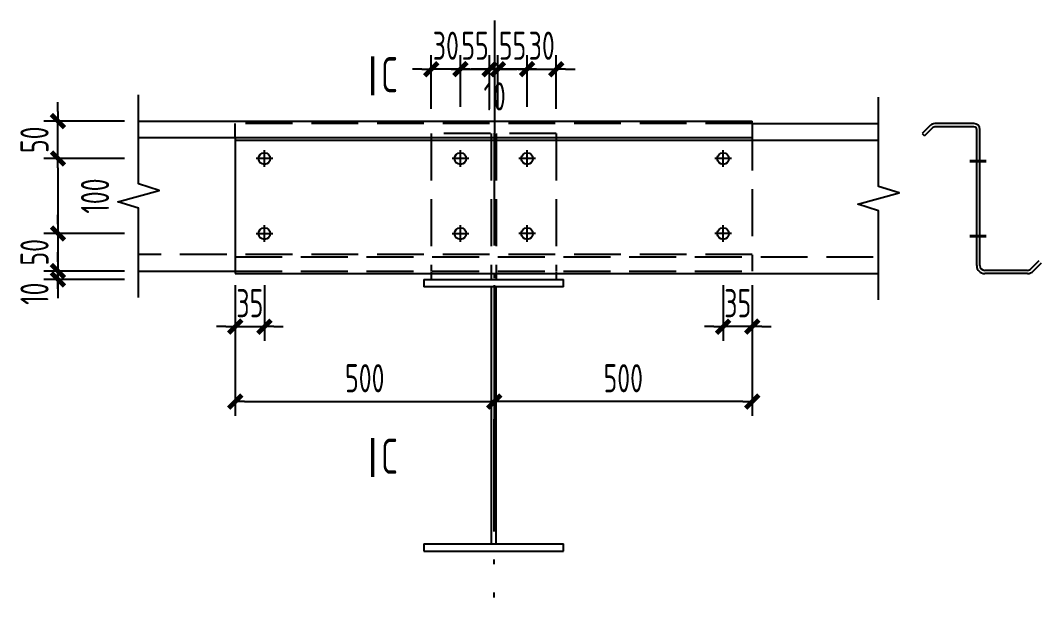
# Model space of a CAD drawing. Extents: x -2331248 to -1198620, y -977263 to -545844.
# Drawn here: x -1234029 to -1220425, y -755018 to -747324 of the extents above; entities that cross this region are included whole.
import ezdxf
from ezdxf.enums import TextEntityAlignment as Align

# ---------------------------------------------------------------- set-up
doc = ezdxf.new("R2010")
doc.units = 0
doc.header["$LTSCALE"] = 1000
doc.header["$MEASUREMENT"] = 0
doc.linetypes.add('ACAD_ISO04W100', pattern=[30.5, 24, -3, 0.5, -3])
doc.linetypes.add('DASH', pattern=[0.35, 0.25, -0.1])
doc.layers.get('0').update_dxf_attribs({"linetype": 'CONTINUOUS'})
doc.layers.get('DEFPOINTS').update_dxf_attribs({"linetype": 'CONTINUOUS'})
for name, color, linetype in [('DIM', 3, 'CONTINUOUS'), ('TEXT', 7, 'CONTINUOUS'), ('THICK', 6, 'CONTINUOUS'), ('THIN', 7, 'CONTINUOUS'), ('中心线', 1, 'ACAD_ISO04W100')]:
    doc.layers.add(name, color=color, linetype=linetype)
doc.styles.add('TSSD_DIMENSION', font='Tssdeng.shx', dxfattribs={"width": 0.7, "bigfont": 'hztxt.shx'})
doc.styles.add('TSSD_Label', font='Tssdeng.shx', dxfattribs={"width": 0.7, "bigfont": 'hztxt.shx'})
doc.dimstyles.new('TSSD_100_100', dxfattribs={"dimtxt": 300, "dimasz": 100, "dimexe": 150, "dimexo": 150, "dimgap": 100, "dimtad": 1, "dimdec": 0, "dimzin": 0, "dimdsep": 46, "dimtxsty": 'TSSD_DIMENSION', "dimblk": '_TSDBK', "dimblk1": '_TSDBK', "dimblk2": '_TSDBK', "dimsah": 1, "dimcen": 0, "dimclrt": 7, "dimadec": 0, "dimazin": 0, "dimtfac": 1, "dimtdec": 0, "dimtix": 1, "dimtmove": 2, "dimatfit": 3, "dimldrblk": '_TSDBK', "dimfxl": 1, "dimtolj": 1, "dimtzin": 0, "dimarcsym": 0})

# ---------------------------------------------------------------- blocks, each defined once
blk = doc.blocks.new('_TSDBK')
blk.add_line((-1, 0), (0, 0))
at = {"const_width": 0.5}
blk.add_lwpolyline([(-0.7, -0.7), (0.7, 0.7)], dxfattribs=at)
blk = doc.blocks.new('*D395')
at = {"layer": 'DEFPOINTS', "color": 0}
for p in [(5476, 5969), (8226, 5969), (5476, 4576)]:
    blk.add_point(p, dxfattribs=at)
at = {"layer": 'DIM', "color": 0, "lineweight": -2}
for p, q in [((5476, 5819), (5476, 4426)), ((8226, 5819), (8226, 4426)), ((8126, 4576), (5576, 4576))]:
    blk.add_line(p, q, dxfattribs=at)
at = {"layer": 'DIM', "color": 0, "lineweight": -2, "xscale": 100, "yscale": 100, "zscale": 100, "rotation": 180}
blk.add_blockref('_TSDBK', (5476, 4576), dxfattribs=at)
at = {"layer": 'DIM', "color": 0, "lineweight": -2, "xscale": 100, "yscale": 100, "zscale": 100}
blk.add_blockref('_TSDBK', (8226, 4576), dxfattribs=at)
at = {"layer": 'DIM', "color": 7, "insert": (6851, 4826), "char_height": 300, "attachment_point": 5, "style": 'TSSD_DIMENSION'}
blk.add_mtext('\\A1;500', dxfattribs=at)
blk = doc.blocks.new('*D396')
at = {"layer": 'DEFPOINTS', "color": 0}
for p in [(6137, 8122), (5826, 7569), (6137, 7550)]:
    blk.add_point(p, dxfattribs=at)
at = {"layer": 'DIM', "color": 0, "lineweight": -2}
for p, q in [((5826, 7719), (5826, 8272)), ((6137, 7700), (6137, 8272)), ((5726, 8122), (5626, 8122)), ((5826, 8122), (6137, 8122)), ((6237, 8122), (6337, 8122))]:
    blk.add_line(p, q, dxfattribs=at)
at = {"layer": 'DIM', "color": 0, "lineweight": -2, "xscale": 100, "yscale": 100, "zscale": 100}
blk.add_blockref('_TSDBK', (5826, 8122), dxfattribs=at)
at = {"layer": 'DIM', "color": 0, "lineweight": -2, "xscale": 100, "yscale": 100, "zscale": 100, "rotation": 180}
blk.add_blockref('_TSDBK', (6137, 8122), dxfattribs=at)
at = {"layer": 'DIM', "color": 7, "insert": (5982, 8372), "char_height": 300, "attachment_point": 5, "style": 'TSSD_DIMENSION'}
blk.add_mtext('\\A1;30', dxfattribs=at)
blk = doc.blocks.new('*D397')
at = {"layer": 'DEFPOINTS', "color": 0}
for p in [(2715, 5969), (3026, 5969), (3026, 5376)]:
    blk.add_point(p, dxfattribs=at)
at = {"layer": 'DIM', "color": 0, "lineweight": -2}
for p, q in [((2715, 5819), (2715, 5226)), ((3026, 5819), (3026, 5226)), ((2615, 5376), (2515, 5376)), ((2715, 5376), (3026, 5376)), ((3126, 5376), (3226, 5376))]:
    blk.add_line(p, q, dxfattribs=at)
at = {"layer": 'DIM', "color": 0, "lineweight": -2, "xscale": 100, "yscale": 100, "zscale": 100}
blk.add_blockref('_TSDBK', (2715, 5376), dxfattribs=at)
at = {"layer": 'DIM', "color": 0, "lineweight": -2, "xscale": 100, "yscale": 100, "zscale": 100, "rotation": 180}
blk.add_blockref('_TSDBK', (3026, 5376), dxfattribs=at)
at = {"layer": 'DIM', "color": 7, "insert": (2871, 5626), "char_height": 300, "attachment_point": 5, "style": 'TSSD_DIMENSION'}
blk.add_mtext('\\A1;35', dxfattribs=at)
blk = doc.blocks.new('*D398')
at = {"layer": 'DEFPOINTS', "color": 0}
for p in [(2715, 5969), (5476, 5969), (5476, 4576)]:
    blk.add_point(p, dxfattribs=at)
at = {"layer": 'DIM', "color": 0, "lineweight": -2}
for p, q in [((2715, 5819), (2715, 4426)), ((5476, 5819), (5476, 4426)), ((2815, 4576), (5376, 4576))]:
    blk.add_line(p, q, dxfattribs=at)
at = {"layer": 'DIM', "color": 0, "lineweight": -2, "xscale": 100, "yscale": 100, "zscale": 100, "rotation": 180}
blk.add_blockref('_TSDBK', (2715, 4576), dxfattribs=at)
at = {"layer": 'DIM', "color": 0, "lineweight": -2, "xscale": 100, "yscale": 100, "zscale": 100}
blk.add_blockref('_TSDBK', (5476, 4576), dxfattribs=at)
at = {"layer": 'DIM', "color": 7, "insert": (4096, 4826), "char_height": 300, "attachment_point": 5, "style": 'TSSD_DIMENSION'}
blk.add_mtext('\\A1;500', dxfattribs=at)
blk = doc.blocks.new('*D399')
at = {"layer": 'DEFPOINTS', "color": 0}
for p in [(5515, 8122), (5515, 7550), (5826, 7569)]:
    blk.add_point(p, dxfattribs=at)
at = {"layer": 'DIM', "color": 0, "lineweight": -2}
for p, q in [((5515, 7700), (5515, 8272)), ((5826, 7719), (5826, 8272)), ((5415, 8122), (5315, 8122)), ((5826, 8122), (5515, 8122)), ((5926, 8122), (6026, 8122))]:
    blk.add_line(p, q, dxfattribs=at)
at = {"layer": 'DIM', "color": 0, "lineweight": -2, "xscale": 100, "yscale": 100, "zscale": 100}
blk.add_blockref('_TSDBK', (5515, 8122), dxfattribs=at)
at = {"layer": 'DIM', "color": 0, "lineweight": -2, "xscale": 100, "yscale": 100, "zscale": 100, "rotation": 180}
blk.add_blockref('_TSDBK', (5826, 8122), dxfattribs=at)
at = {"layer": 'DIM', "color": 7, "insert": (5671, 8372), "char_height": 300, "attachment_point": 5, "style": 'TSSD_DIMENSION'}
blk.add_mtext('\\A1;55', dxfattribs=at)
blk = doc.blocks.new('*D400')
at = {"layer": 'DEFPOINTS', "color": 0}
for p in [(5426, 8122), (5115, 7569), (5426, 7550)]:
    blk.add_point(p, dxfattribs=at)
at = {"layer": 'DIM', "color": 0, "lineweight": -2}
for p, q in [((5115, 7719), (5115, 8272)), ((5426, 7700), (5426, 8272)), ((5015, 8122), (4915, 8122)), ((5115, 8122), (5426, 8122)), ((5526, 8122), (5626, 8122))]:
    blk.add_line(p, q, dxfattribs=at)
at = {"layer": 'DIM', "color": 0, "lineweight": -2, "xscale": 100, "yscale": 100, "zscale": 100}
blk.add_blockref('_TSDBK', (5115, 8122), dxfattribs=at)
at = {"layer": 'DIM', "color": 0, "lineweight": -2, "xscale": 100, "yscale": 100, "zscale": 100, "rotation": 180}
blk.add_blockref('_TSDBK', (5426, 8122), dxfattribs=at)
at = {"layer": 'DIM', "color": 7, "insert": (5271, 8372), "char_height": 300, "attachment_point": 5, "style": 'TSSD_DIMENSION'}
blk.add_mtext('\\A1;55', dxfattribs=at)
blk = doc.blocks.new('*D401')
at = {"layer": 'DEFPOINTS', "color": 0}
for p in [(4804, 8122), (4804, 7550), (5115, 7569)]:
    blk.add_point(p, dxfattribs=at)
at = {"layer": 'DIM', "color": 0, "lineweight": -2}
for p, q in [((4804, 7700), (4804, 8272)), ((5115, 7719), (5115, 8272)), ((4704, 8122), (4604, 8122)), ((5115, 8122), (4804, 8122)), ((5215, 8122), (5315, 8122))]:
    blk.add_line(p, q, dxfattribs=at)
at = {"layer": 'DIM', "color": 0, "lineweight": -2, "xscale": 100, "yscale": 100, "zscale": 100}
blk.add_blockref('_TSDBK', (4804, 8122), dxfattribs=at)
at = {"layer": 'DIM', "color": 0, "lineweight": -2, "xscale": 100, "yscale": 100, "zscale": 100, "rotation": 180}
blk.add_blockref('_TSDBK', (5115, 8122), dxfattribs=at)
at = {"layer": 'DIM', "color": 7, "insert": (4960, 8372), "char_height": 300, "attachment_point": 5, "style": 'TSSD_DIMENSION'}
blk.add_mtext('\\A1;30', dxfattribs=at)
blk = doc.blocks.new('*D402')
at = {"layer": 'DEFPOINTS', "color": 0}
for p in [(5515, 8122), (5426, 7550), (5515, 7550)]:
    blk.add_point(p, dxfattribs=at)
at = {"layer": 'DIM', "color": 0, "lineweight": -2}
for p, q in [((5426, 7700), (5426, 8272)), ((5515, 7700), (5515, 8272)), ((5326, 8122), (5226, 8122)), ((5426, 8122), (5515, 8122)), ((5615, 8122), (5715, 8122))]:
    blk.add_line(p, q, dxfattribs=at)
at = {"layer": 'DIM', "color": 0, "lineweight": -2, "xscale": 100, "yscale": 100, "zscale": 100}
blk.add_blockref('_TSDBK', (5426, 8122), dxfattribs=at)
at = {"layer": 'DIM', "color": 0, "lineweight": -2, "xscale": 100, "yscale": 100, "zscale": 100, "rotation": 180}
blk.add_blockref('_TSDBK', (5515, 8122), dxfattribs=at)
at = {"layer": 'DIM', "color": 7, "insert": (5480, 7831), "char_height": 300, "attachment_point": 5, "style": 'TSSD_DIMENSION'}
blk.add_mtext('\\A1;10', dxfattribs=at)
blk = doc.blocks.new('*D403')
at = {"layer": 'DEFPOINTS', "color": 0}
for p in [(826, 7569), (1684, 7569), (1684, 7169)]:
    blk.add_point(p, dxfattribs=at)
at = {"layer": 'DIM', "color": 0, "lineweight": -2}
for p, q in [((826, 7669), (826, 7769)), ((1534, 7569), (676, 7569)), ((826, 7169), (826, 7569)), ((1534, 7169), (676, 7169)), ((826, 7069), (826, 6969))]:
    blk.add_line(p, q, dxfattribs=at)
at = {"layer": 'DIM', "color": 0, "lineweight": -2, "xscale": 100, "yscale": 100, "zscale": 100}
for p, rotation in [((826, 7569), 270), ((826, 7169), 90)]:
    blk.add_blockref('_TSDBK', p, dxfattribs=dict(at, rotation=rotation))
at = {"layer": 'DIM', "color": 7, "insert": (576, 7369), "char_height": 300, "attachment_point": 5, "rotation": 90, "style": 'TSSD_DIMENSION'}
blk.add_mtext('\\A1;50', dxfattribs=at)
blk = doc.blocks.new('*D404')
at = {"layer": 'DEFPOINTS', "color": 0}
for p in [(1684, 6369), (826, 5969), (1684, 5969)]:
    blk.add_point(p, dxfattribs=at)
at = {"layer": 'DIM', "color": 0, "lineweight": -2}
for p, q in [((826, 6469), (826, 6569)), ((1534, 6369), (676, 6369)), ((826, 6369), (826, 5969)), ((1534, 5969), (676, 5969)), ((826, 5869), (826, 5769))]:
    blk.add_line(p, q, dxfattribs=at)
at = {"layer": 'DIM', "color": 0, "lineweight": -2, "xscale": 100, "yscale": 100, "zscale": 100}
for p, rotation in [((826, 6369), 270), ((826, 5969), 90)]:
    blk.add_blockref('_TSDBK', p, dxfattribs=dict(at, rotation=rotation))
at = {"layer": 'DIM', "color": 7, "insert": (576, 6169), "char_height": 300, "attachment_point": 5, "rotation": 90, "style": 'TSSD_DIMENSION'}
blk.add_mtext('\\A1;50', dxfattribs=at)
blk = doc.blocks.new('*D405')
at = {"layer": 'DEFPOINTS', "color": 0}
for p in [(826, 5880), (1684, 5969), (1684, 5880)]:
    blk.add_point(p, dxfattribs=at)
at = {"layer": 'DIM', "color": 0, "lineweight": -2}
for p, q in [((826, 6069), (826, 6169)), ((1534, 5969), (676, 5969)), ((1534, 5880), (676, 5880)), ((826, 5969), (826, 5880)), ((826, 5780), (826, 5680))]:
    blk.add_line(p, q, dxfattribs=at)
at = {"layer": 'DIM', "color": 0, "lineweight": -2, "xscale": 100, "yscale": 100, "zscale": 100}
for p, rotation in [((826, 5969), 270), ((826, 5880), 90)]:
    blk.add_blockref('_TSDBK', p, dxfattribs=dict(at, rotation=rotation))
at = {"layer": 'DIM', "color": 7, "insert": (576, 5727), "char_height": 300, "attachment_point": 5, "rotation": 90, "style": 'TSSD_DIMENSION'}
blk.add_mtext('\\A1;10', dxfattribs=at)
blk = doc.blocks.new('*D406')
at = {"layer": 'DEFPOINTS', "color": 0}
for p in [(1684, 7169), (826, 6369), (1684, 6369)]:
    blk.add_point(p, dxfattribs=at)
at = {"layer": 'DIM', "color": 0, "lineweight": -2}
for p, q in [((1534, 7169), (676, 7169)), ((826, 7069), (826, 6469)), ((1534, 6369), (676, 6369))]:
    blk.add_line(p, q, dxfattribs=at)
at = {"layer": 'DIM', "color": 0, "lineweight": -2, "xscale": 100, "yscale": 100, "zscale": 100}
for p, rotation in [((826, 7169), 90), ((826, 6369), 270)]:
    blk.add_blockref('_TSDBK', p, dxfattribs=dict(at, rotation=rotation))
at = {"layer": 'DIM', "color": 7, "insert": (1221, 6769), "char_height": 300, "attachment_point": 5, "rotation": 90, "style": 'TSSD_DIMENSION'}
blk.add_mtext('\\A1;100', dxfattribs=at)
blk = doc.blocks.new('*D407')
at = {"layer": 'DEFPOINTS', "color": 0}
for p in [(7915, 5969), (8226, 5969), (7915, 5376)]:
    blk.add_point(p, dxfattribs=at)
at = {"layer": 'DIM', "color": 0, "lineweight": -2}
for p, q in [((7915, 5819), (7915, 5226)), ((8226, 5819), (8226, 5226)), ((7815, 5376), (7715, 5376)), ((8226, 5376), (7915, 5376)), ((8326, 5376), (8426, 5376))]:
    blk.add_line(p, q, dxfattribs=at)
at = {"layer": 'DIM', "color": 0, "lineweight": -2, "xscale": 100, "yscale": 100, "zscale": 100}
blk.add_blockref('_TSDBK', (7915, 5376), dxfattribs=at)
at = {"layer": 'DIM', "color": 0, "lineweight": -2, "xscale": 100, "yscale": 100, "zscale": 100, "rotation": 180}
blk.add_blockref('_TSDBK', (8226, 5376), dxfattribs=at)
at = {"layer": 'DIM', "color": 7, "insert": (8071, 5626), "char_height": 300, "attachment_point": 5, "style": 'TSSD_DIMENSION'}
blk.add_mtext('\\A1;35', dxfattribs=at)
blk = doc.blocks.new('A$C1A1A4385')
for p, q in [((1683.7, 7568.6), (8226.4, 7568.6)), ((8226.4, 7541.9), (8226.4, 7568.6)), ((8226.4, 7541.9), (9571.1, 7541.9)), ((10125.8, 7523.3), (10036.7, 7434.2)), ((10588.6, 7541.9), (10170.7, 7541.9)), ((10036.7, 7434.2), (10061.2, 7409.7)), ((10150.3, 7498.8), (10061.2, 7409.7)), ((10588.6, 7507.3), (10170.7, 7507.3)), ((10617.4, 6027.2), (10617.4, 7478.4)), ((10652, 6027.2), (10652, 7478.4)), ((8226.4, 7390.8), (1683.7, 7390.8)), ((2715.3, 7390.8), (2715.3, 5941.9)), ((2715.3, 7364.1), (9571.1, 7364.1)), ((11195.6, 5991.4), (11284.7, 6080.5)), ((11220, 5966.9), (11309.1, 6056)), ((1683.7, 5968.6), (2715.3, 5968.6)), ((2715.3, 5941.9), (9571.1, 5941.9)), ((4726.4, 5879.7), (6215.3, 5879.7)), ((4726.4, 5879.7), (4726.4, 5799.7)), ((4804.2, 5959.7), (4804.2, 5879.7)), ((6137.5, 5959.7), (6137.5, 5879.7)), ((6215.3, 5799.7), (6215.3, 5879.7)), ((11159.7, 5976.5), (10702.8, 5976.5)), ((11159.7, 5941.9), (10702.8, 5941.9)), ((6215.3, 5799.7), (4726.4, 5799.7)), ((5444.2, 5799.7), (5444.2, 3061.1)), ((5497.5, 3061.1), (5497.5, 5799.7)), ((4726.4, 3061.1), (6215.3, 3061.1)), ((4726.4, 3061.1), (4726.4, 2981.1)), ((6215.3, 2981.1), (6215.3, 3061.1)), ((4726.4, 2981.1), (6215.3, 2981.1))]:
    blk.add_line(p, q)
at = {"linetype": 'DASH', "ltscale": 2}
for p, q in [((8226.4, 7541.9), (2715.3, 7541.9)), ((2715.3, 7390.8), (2715.3, 7541.9)), ((8226.4, 7541.9), (8226.4, 5968.6)), ((6137.5, 7435.2), (4804.2, 7435.2)), ((4804.2, 7435.2), (4804.2, 5968.6)), ((5444.2, 7435.2), (5444.2, 5879.7)), ((5497.5, 7435.2), (5497.5, 5879.7)), ((6137.5, 7435.2), (6137.5, 5968.6)), ((8226.4, 6146.4), (1683.7, 6146.4)), ((2715.3, 6119.7), (9571.1, 6119.7)), ((2715.3, 5968.6), (8226.4, 5968.6))]:
    blk.add_line(p, q, dxfattribs=at)
at = {"color": 6}
for p, q in [((3026.4, 7079.7), (3026.4, 7257.5)), ((5115.3, 7079.7), (5115.3, 7257.5)), ((5826.4, 7079.7), (5826.4, 7257.5)), ((7915.3, 7079.7), (7915.3, 7257.5)), ((3115.3, 7168.6), (2937.5, 7168.6)), ((5204.2, 7168.6), (5026.4, 7168.6)), ((5915.3, 7168.6), (5737.5, 7168.6)), ((8004.1, 7168.6), (7826.4, 7168.6)), ((3026.4, 6279.7), (3026.4, 6457.5)), ((5115.3, 6279.7), (5115.3, 6457.5)), ((5826.4, 6279.7), (5826.4, 6457.5)), ((7915.3, 6279.7), (7915.3, 6457.5)), ((2937.5, 6368.6), (3115.3, 6368.6)), ((5026.4, 6368.6), (5204.2, 6368.6)), ((5915.3, 6368.6), (5737.5, 6368.6)), ((8004.1, 6368.6), (7826.4, 6368.6))]:
    blk.add_line(p, q, dxfattribs=at)
at = {"color": 6, "const_width": 33.3}
for points in [[(10541.2, 7141.9), (10719, 7141.9)], [(10541.2, 6341.9), (10719, 6341.9)]]:
    blk.add_lwpolyline(points, dxfattribs=at)
at = {"color": 6}
for centre in [(3026.4, 7168.6), (5115.3, 7168.6), (5826.4, 7168.6), (7915.3, 7168.6), (3026.4, 6368.6), (5115.3, 6368.6), (5826.4, 6368.6), (7915.3, 6368.6)]:
    blk.add_circle(centre, 62.2, dxfattribs=at)
for centre, radius, start, end in [((10170.7, 7478.4), 63.5, 90, 135), ((10588.6, 7478.4), 63.5, 0, 90), ((10170.7, 7478.4), 28.8, 90, 135), ((10588.6, 7478.4), 28.8, 0, 90), ((10702.8, 6027.3), 85.4, 180, 270), ((10702.8, 6027.3), 50.8, 180, 270), ((11159.7, 6027.3), 50.8, 270, 315), ((11159.7, 6027.3), 85.4, 270, 315)]:
    blk.add_arc(centre, radius, start, end)
at = {"layer": 'THICK', "const_width": 33.3}
for points in [[(4179.7, 8258.8), (4179.7, 7842.2)], [(4179.7, 4189.8), (4179.7, 3773.2)]]:
    blk.add_lwpolyline(points, dxfattribs=at)
at = {"layer": 'THIN'}
for points in [[(1683.7, 5688.6), (1683.7, 6638.6), (1463.7, 6708.6), (1903.7, 6828.6), (1683.7, 6898.6), (1683.7, 7848.6)], [(9571.1, 5661.9), (9571.1, 6611.9), (9351.1, 6681.9), (9791.1, 6801.9), (9571.1, 6871.9), (9571.1, 7821.9)]]:
    blk.add_lwpolyline(points, dxfattribs=at)
at = {"layer": '中心线', "ltscale": 0.1}
blk.add_line((5479.7, 8642.1), (5470.8, 2486.4), dxfattribs=at)
at = {"layer": 'TEXT', "style": 'TSSD_Label', "width": 0.7}
for p in [(4359.6, 8063.6), (4359.6, 3994.5)]:
    blk.add_text('C', height=375, dxfattribs=at).set_placement(p, align=Align.MIDDLE)
at = {"layer": 'DIM'}
for base, p1, p2, angle, text, picture, middle in [((4804.2, 8121.9), (5115.3, 7568.6), (4804.2, 7549.9), 180, '30', '*D401', (4959.7, 8371.9)), ((5515.3, 8121.9), (5826.4, 7568.6), (5515.3, 7549.9), 180, '55', '*D399', (5670.8, 8371.9)), ((825.9, 7568.6), (1683.7, 7168.6), (1683.7, 7568.6), 270, '50', '*D403', (575.9, 7368.6)), ((825.9, 5968.6), (1683.7, 6368.6), (1683.7, 5968.6), 270, '50', '*D404', (575.9, 6168.6)), ((5475.8, 4575.5), (8226.4, 5968.6), (5475.8, 5968.6), 180, '500', '*D395', (6851.1, 4825.5)), ((7915.3, 5375.5), (8226.4, 5968.6), (7915.3, 5968.6), 180, '35', '*D407', (8070.8, 5625.5))]:
    dim = blk.add_linear_dim(base=base, p1=p1, p2=p2, angle=angle, text=text, dimstyle='TSSD_100_100', dxfattribs=at)
    dim.commit()
    dim.dimension.update_dxf_attribs({"geometry": picture, "text_midpoint": middle})
for base, p1, p2, text, picture, middle in [((5426.4, 8121.9), (5115.3, 7568.6), (5426.4, 7549.9), '55', '*D400', (5270.8, 8371.9)), ((6137.5, 8121.9), (5826.4, 7568.6), (6137.5, 7549.9), '30', '*D396', (5981.9, 8371.9)), ((3026.4, 5375.5), (2715.3, 5968.6), (3026.4, 5968.6), '35', '*D397', (2870.9, 5625.5)), ((5475.8, 4575.5), (2715.3, 5968.6), (5475.8, 5968.6), '500', '*D398', (4095.6, 4825.5))]:
    dim = blk.add_linear_dim(base=base, p1=p1, p2=p2, text=text, dimstyle='TSSD_100_100', dxfattribs=at)
    dim.commit()
    dim.dimension.update_dxf_attribs({"geometry": picture, "text_midpoint": middle})
dim = blk.add_linear_dim(base=(5515.3, 8121.9), p1=(5426.4, 7549.9), p2=(5515.3, 7549.9), text='10', dimstyle='TSSD_100_100', dxfattribs=at)
dim.commit()
dim.dimension.update_dxf_attribs({"geometry": '*D402', "text_midpoint": (5479.7, 7831.4), "dimtype": 160})
for base, p1, p2, text, picture, middle in [((825.9, 6368.6), (1683.7, 7168.6), (1683.7, 6368.6), '100', '*D406', (1221.2, 6768.6)), ((825.9, 5879.7), (1683.7, 5968.6), (1683.7, 5879.7), '10', '*D405', (575.9, 5726.5))]:
    dim = blk.add_linear_dim(base=base, p1=p1, p2=p2, angle=270, text=text, dimstyle='TSSD_100_100', dxfattribs=at)
    dim.commit()
    dim.dimension.update_dxf_attribs({"geometry": picture, "text_midpoint": middle, "dimtype": 160})

msp = doc.modelspace()

# ---------------------------------------------------------------- block references
at = {"xscale": 1.25, "yscale": 1.25, "zscale": 1.25}
msp.add_blockref('A$C1A1A4385', (-1234561, -758126.2), dxfattribs=at)

doc.saveas('drawing.dxf')
